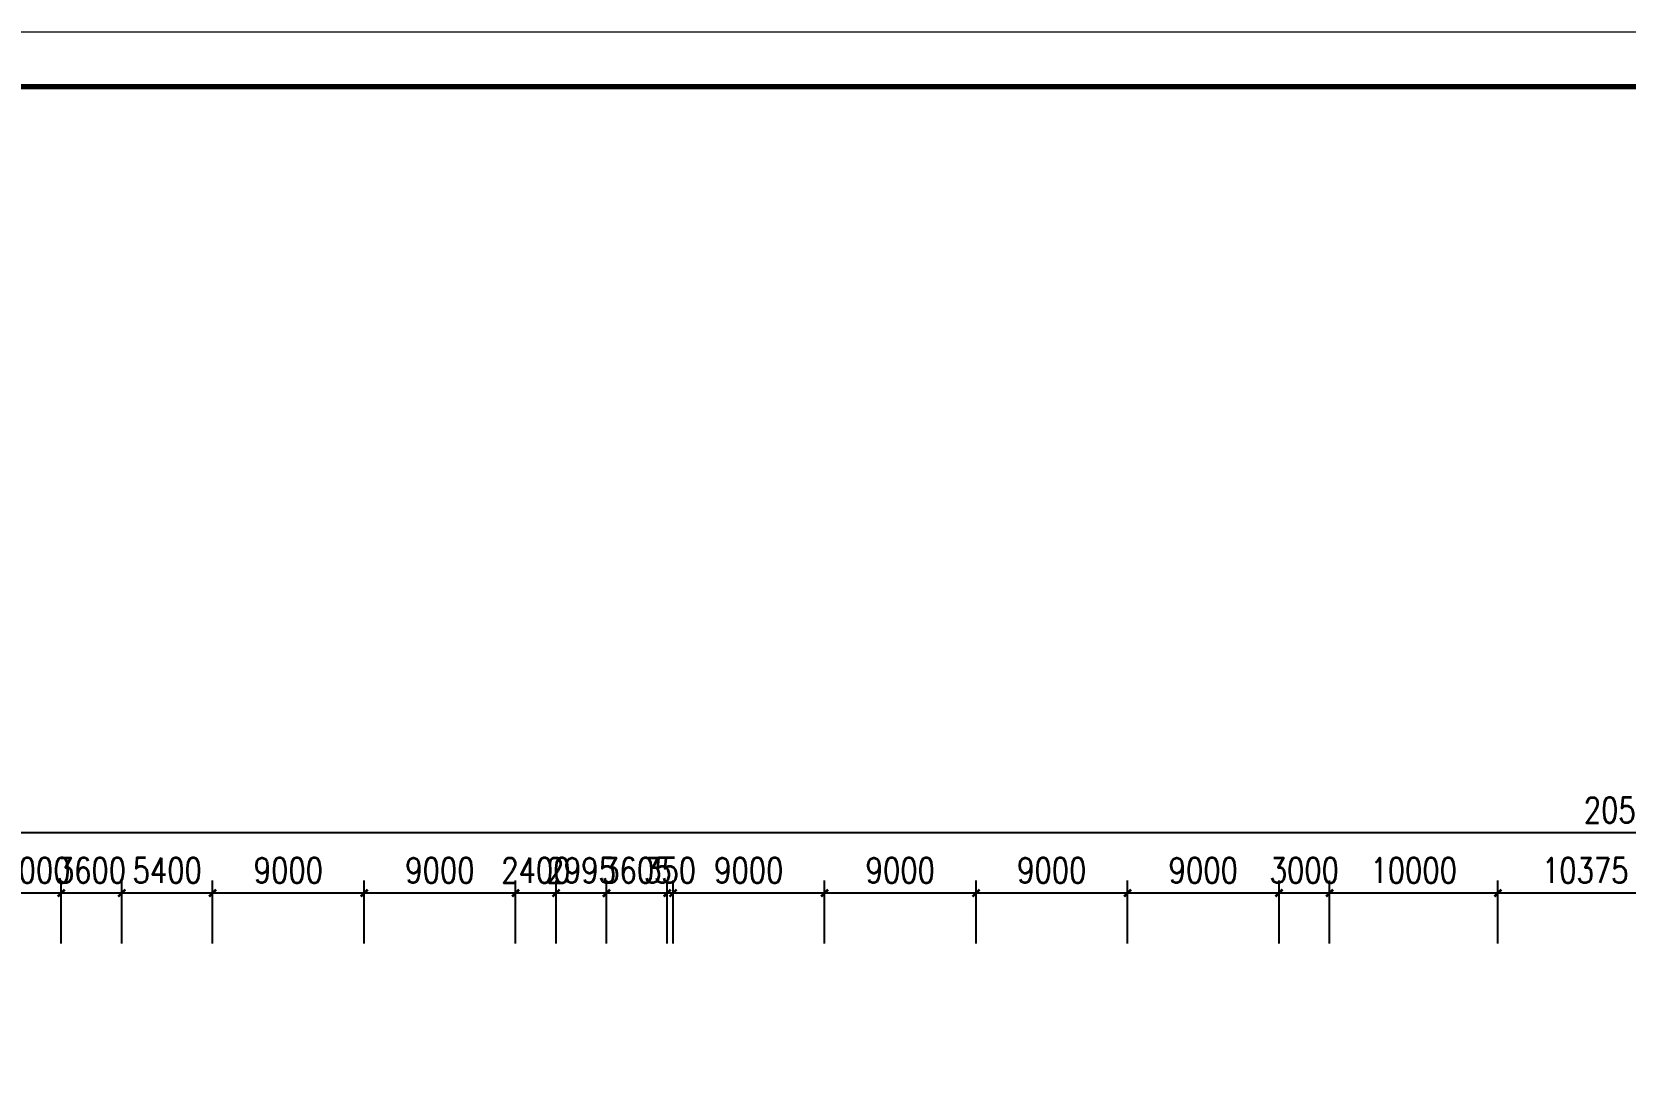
# Model space of a CAD drawing. Extents: x 5719244 to 11985375, y 1211094 to 3157953.
# Drawn here: x 5767760 to 5862411, y 1342924 to 1404228 of the extents above; entities that cross this region are included whole.
import ezdxf

# ---------------------------------------------------------------- set-up
doc = ezdxf.new("R2010")
doc.units = 0
doc.header["$LTSCALE"] = 500
doc.header["$MEASUREMENT"] = 0
doc.layers.get('0').update_dxf_attribs({"linetype": 'CONTINUOUS', "lineweight": 0})
doc.layers.get('DEFPOINTS').update_dxf_attribs({"linetype": 'CONTINUOUS', "lineweight": 0})
doc.layers.add('PUB_DIM', color=3, linetype='CONTINUOUS', lineweight=0)
doc.styles.add('DIM_FONT', font='SIMPLEX.shx', dxfattribs={"width": 0.8})
doc.dimstyles.new('DIMN300-X', dxfattribs={"dimscale": 3, "dimtxt": 500, "dimasz": 1, "dimexe": 250, "dimexo": 0, "dimgap": 200, "dimtad": 1, "dimdec": 0, "dimzin": 0, "dimdsep": 46, "dimtxsty": 'DIM_FONT', "dimblk": '_DIMX', "dimblk1": '_DIMX', "dimblk2": '_DIMX', "dimsah": 1, "dimcen": 0, "dimdle": 187.057091, "dimclrd": 3, "dimclre": 3, "dimclrt": 7, "dimadec": 0, "dimazin": 0, "dimtfac": 2.166667, "dimtdec": 0, "dimtix": 1, "dimtmove": 2, "dimatfit": 3, "dimldrblk": '_DIMX', "dimfxl": 1, "dimtolj": 1, "dimtzin": 0, "dimarcsym": 0})

# ---------------------------------------------------------------- blocks, each defined once
blk = doc.blocks.new('_DIMX')
blk.add_line((-150, 0), (150, 0))
at = {"const_width": 50}
blk.add_lwpolyline([(-70, -70), (70, 70)], dxfattribs=at)
blk = doc.blocks.new('*D416')
at = {"layer": 'DEFPOINTS', "color": 0, "transparency": 16777216}
for p in [(5760501, 1356662), (5760501, 1349574), (5965576, 1349574)]:
    blk.add_point(p, dxfattribs=at)
at = {"layer": 'PUB_DIM', "color": 3, "lineweight": -2, "transparency": 16777216}
for p, q in [((5760501, 1349574), (5760501, 1357412)), ((5965576, 1349574), (5965576, 1357412)), ((5965573, 1356662), (5760504, 1356662))]:
    blk.add_line(p, q, dxfattribs=at)
at = {"layer": 'PUB_DIM', "color": 3, "lineweight": -2, "transparency": 16777216, "xscale": 3, "yscale": 3, "zscale": 3, "rotation": 180}
blk.add_blockref('_DIMX', (5760501, 1356662), dxfattribs=at)
at = {"layer": 'PUB_DIM', "color": 3, "lineweight": -2, "transparency": 16777216, "xscale": 3, "yscale": 3, "zscale": 3}
blk.add_blockref('_DIMX', (5965576, 1356662), dxfattribs=at)
at = {"layer": 'PUB_DIM', "color": 7, "transparency": 16777216, "insert": (5863039, 1358012), "char_height": 1500, "attachment_point": 5, "style": 'DIM_FONT'}
blk.add_mtext('\\A1;205075', dxfattribs=at)
blk = doc.blocks.new('*D426')
at = {"layer": 'DEFPOINTS', "color": 0, "transparency": 16777216}
for p in [(5854851, 1353082), (5854851, 1350082), (5865226, 1350082)]:
    blk.add_point(p, dxfattribs=at)
at = {"layer": 'PUB_DIM', "color": 3, "lineweight": -2, "transparency": 16777216}
for p, q in [((5854851, 1350082), (5854851, 1353832)), ((5865226, 1350082), (5865226, 1353832)), ((5865223, 1353082), (5854854, 1353082))]:
    blk.add_line(p, q, dxfattribs=at)
at = {"layer": 'PUB_DIM', "color": 3, "lineweight": -2, "transparency": 16777216, "xscale": 3, "yscale": 3, "zscale": 3, "rotation": 180}
blk.add_blockref('_DIMX', (5854851, 1353082), dxfattribs=at)
at = {"layer": 'PUB_DIM', "color": 3, "lineweight": -2, "transparency": 16777216, "xscale": 3, "yscale": 3, "zscale": 3}
blk.add_blockref('_DIMX', (5865226, 1353082), dxfattribs=at)
at = {"layer": 'PUB_DIM', "color": 7, "transparency": 16777216, "insert": (5860039, 1354432), "char_height": 1500, "attachment_point": 5, "style": 'DIM_FONT'}
blk.add_mtext('\\A1;10375', dxfattribs=at)
blk = doc.blocks.new('*D427')
at = {"layer": 'DEFPOINTS', "color": 0, "transparency": 16777216}
for p in [(5844851, 1353082), (5844851, 1350082), (5854851, 1350082)]:
    blk.add_point(p, dxfattribs=at)
at = {"layer": 'PUB_DIM', "color": 3, "lineweight": -2, "transparency": 16777216}
for p, q in [((5844851, 1350082), (5844851, 1353832)), ((5854851, 1350082), (5854851, 1353832)), ((5854848, 1353082), (5844854, 1353082))]:
    blk.add_line(p, q, dxfattribs=at)
at = {"layer": 'PUB_DIM', "color": 3, "lineweight": -2, "transparency": 16777216, "xscale": 3, "yscale": 3, "zscale": 3, "rotation": 180}
blk.add_blockref('_DIMX', (5844851, 1353082), dxfattribs=at)
at = {"layer": 'PUB_DIM', "color": 3, "lineweight": -2, "transparency": 16777216, "xscale": 3, "yscale": 3, "zscale": 3}
blk.add_blockref('_DIMX', (5854851, 1353082), dxfattribs=at)
at = {"layer": 'PUB_DIM', "color": 7, "transparency": 16777216, "insert": (5849851, 1354432), "char_height": 1500, "attachment_point": 5, "style": 'DIM_FONT'}
blk.add_mtext('\\A1;10000', dxfattribs=at)
blk = doc.blocks.new('*D428')
at = {"layer": 'DEFPOINTS', "color": 0, "transparency": 16777216}
for p in [(5841851, 1353082), (5841851, 1350082), (5844851, 1350082)]:
    blk.add_point(p, dxfattribs=at)
at = {"layer": 'PUB_DIM', "color": 3, "lineweight": -2, "transparency": 16777216}
for p, q in [((5841851, 1350082), (5841851, 1353832)), ((5844851, 1350082), (5844851, 1353832)), ((5841848, 1353082), (5841845, 1353082)), ((5844851, 1353082), (5841851, 1353082)), ((5844854, 1353082), (5844857, 1353082))]:
    blk.add_line(p, q, dxfattribs=at)
at = {"layer": 'PUB_DIM', "color": 3, "lineweight": -2, "transparency": 16777216, "xscale": 3, "yscale": 3, "zscale": 3}
blk.add_blockref('_DIMX', (5841851, 1353082), dxfattribs=at)
at = {"layer": 'PUB_DIM', "color": 3, "lineweight": -2, "transparency": 16777216, "xscale": 3, "yscale": 3, "zscale": 3, "rotation": 180}
blk.add_blockref('_DIMX', (5844851, 1353082), dxfattribs=at)
at = {"layer": 'PUB_DIM', "color": 7, "transparency": 16777216, "insert": (5843351, 1354432), "char_height": 1500, "attachment_point": 5, "style": 'DIM_FONT'}
blk.add_mtext('\\A1;3000', dxfattribs=at)
blk = doc.blocks.new('*D429')
at = {"layer": 'DEFPOINTS', "color": 0, "transparency": 16777216}
for p in [(5832851, 1353082), (5832851, 1350082), (5841851, 1350082)]:
    blk.add_point(p, dxfattribs=at)
at = {"layer": 'PUB_DIM', "color": 3, "lineweight": -2, "transparency": 16777216}
for p, q in [((5832851, 1350082), (5832851, 1353832)), ((5841851, 1350082), (5841851, 1353832)), ((5841848, 1353082), (5832854, 1353082))]:
    blk.add_line(p, q, dxfattribs=at)
at = {"layer": 'PUB_DIM', "color": 3, "lineweight": -2, "transparency": 16777216, "xscale": 3, "yscale": 3, "zscale": 3, "rotation": 180}
blk.add_blockref('_DIMX', (5832851, 1353082), dxfattribs=at)
at = {"layer": 'PUB_DIM', "color": 3, "lineweight": -2, "transparency": 16777216, "xscale": 3, "yscale": 3, "zscale": 3}
blk.add_blockref('_DIMX', (5841851, 1353082), dxfattribs=at)
at = {"layer": 'PUB_DIM', "color": 7, "transparency": 16777216, "insert": (5837351, 1354432), "char_height": 1500, "attachment_point": 5, "style": 'DIM_FONT'}
blk.add_mtext('\\A1;9000', dxfattribs=at)
blk = doc.blocks.new('*D430')
at = {"layer": 'DEFPOINTS', "color": 0, "transparency": 16777216}
for p in [(5823851, 1353082), (5823851, 1350082), (5832851, 1350082)]:
    blk.add_point(p, dxfattribs=at)
at = {"layer": 'PUB_DIM', "color": 3, "lineweight": -2, "transparency": 16777216}
for p, q in [((5823851, 1350082), (5823851, 1353832)), ((5832851, 1350082), (5832851, 1353832)), ((5832848, 1353082), (5823854, 1353082))]:
    blk.add_line(p, q, dxfattribs=at)
at = {"layer": 'PUB_DIM', "color": 3, "lineweight": -2, "transparency": 16777216, "xscale": 3, "yscale": 3, "zscale": 3, "rotation": 180}
blk.add_blockref('_DIMX', (5823851, 1353082), dxfattribs=at)
at = {"layer": 'PUB_DIM', "color": 3, "lineweight": -2, "transparency": 16777216, "xscale": 3, "yscale": 3, "zscale": 3}
blk.add_blockref('_DIMX', (5832851, 1353082), dxfattribs=at)
at = {"layer": 'PUB_DIM', "color": 7, "transparency": 16777216, "insert": (5828351, 1354432), "char_height": 1500, "attachment_point": 5, "style": 'DIM_FONT'}
blk.add_mtext('\\A1;9000', dxfattribs=at)
blk = doc.blocks.new('*D431')
at = {"layer": 'DEFPOINTS', "color": 0, "transparency": 16777216}
for p in [(5814851, 1353082), (5814851, 1350082), (5823851, 1350082)]:
    blk.add_point(p, dxfattribs=at)
at = {"layer": 'PUB_DIM', "color": 3, "lineweight": -2, "transparency": 16777216}
for p, q in [((5814851, 1350082), (5814851, 1353832)), ((5823851, 1350082), (5823851, 1353832)), ((5823848, 1353082), (5814854, 1353082))]:
    blk.add_line(p, q, dxfattribs=at)
at = {"layer": 'PUB_DIM', "color": 3, "lineweight": -2, "transparency": 16777216, "xscale": 3, "yscale": 3, "zscale": 3, "rotation": 180}
blk.add_blockref('_DIMX', (5814851, 1353082), dxfattribs=at)
at = {"layer": 'PUB_DIM', "color": 3, "lineweight": -2, "transparency": 16777216, "xscale": 3, "yscale": 3, "zscale": 3}
blk.add_blockref('_DIMX', (5823851, 1353082), dxfattribs=at)
at = {"layer": 'PUB_DIM', "color": 7, "transparency": 16777216, "insert": (5819351, 1354432), "char_height": 1500, "attachment_point": 5, "style": 'DIM_FONT'}
blk.add_mtext('\\A1;9000', dxfattribs=at)
blk = doc.blocks.new('*D432')
at = {"layer": 'DEFPOINTS', "color": 0, "transparency": 16777216}
for p in [(5805851, 1353082), (5805851, 1350082), (5814851, 1350082)]:
    blk.add_point(p, dxfattribs=at)
at = {"layer": 'PUB_DIM', "color": 3, "lineweight": -2, "transparency": 16777216}
for p, q in [((5805851, 1350082), (5805851, 1353832)), ((5814851, 1350082), (5814851, 1353832)), ((5814848, 1353082), (5805854, 1353082))]:
    blk.add_line(p, q, dxfattribs=at)
at = {"layer": 'PUB_DIM', "color": 3, "lineweight": -2, "transparency": 16777216, "xscale": 3, "yscale": 3, "zscale": 3, "rotation": 180}
blk.add_blockref('_DIMX', (5805851, 1353082), dxfattribs=at)
at = {"layer": 'PUB_DIM', "color": 3, "lineweight": -2, "transparency": 16777216, "xscale": 3, "yscale": 3, "zscale": 3}
blk.add_blockref('_DIMX', (5814851, 1353082), dxfattribs=at)
at = {"layer": 'PUB_DIM', "color": 7, "transparency": 16777216, "insert": (5810351, 1354432), "char_height": 1500, "attachment_point": 5, "style": 'DIM_FONT'}
blk.add_mtext('\\A1;9000', dxfattribs=at)
blk = doc.blocks.new('*D433')
at = {"layer": 'DEFPOINTS', "color": 0, "transparency": 16777216}
for p in [(5805501, 1353082), (5805501, 1350082), (5805851, 1350082)]:
    blk.add_point(p, dxfattribs=at)
at = {"layer": 'PUB_DIM', "color": 3, "lineweight": -2, "transparency": 16777216}
for p, q in [((5805501, 1350082), (5805501, 1353832)), ((5805851, 1350082), (5805851, 1353832)), ((5805498, 1353082), (5805495, 1353082)), ((5805851, 1353082), (5805501, 1353082)), ((5805854, 1353082), (5805857, 1353082))]:
    blk.add_line(p, q, dxfattribs=at)
at = {"layer": 'PUB_DIM', "color": 3, "lineweight": -2, "transparency": 16777216, "xscale": 3, "yscale": 3, "zscale": 3}
blk.add_blockref('_DIMX', (5805501, 1353082), dxfattribs=at)
at = {"layer": 'PUB_DIM', "color": 3, "lineweight": -2, "transparency": 16777216, "xscale": 3, "yscale": 3, "zscale": 3, "rotation": 180}
blk.add_blockref('_DIMX', (5805851, 1353082), dxfattribs=at)
at = {"layer": 'PUB_DIM', "color": 7, "transparency": 16777216, "insert": (5805676, 1354432), "char_height": 1500, "attachment_point": 5, "style": 'DIM_FONT'}
blk.add_mtext('\\A1;350', dxfattribs=at)
blk = doc.blocks.new('*D434')
at = {"layer": 'DEFPOINTS', "color": 0, "transparency": 16777216}
for p in [(5801896, 1353082), (5801896, 1350082), (5805501, 1350082)]:
    blk.add_point(p, dxfattribs=at)
at = {"layer": 'PUB_DIM', "color": 3, "lineweight": -2, "transparency": 16777216}
for p, q in [((5801896, 1350082), (5801896, 1353832)), ((5805501, 1350082), (5805501, 1353832)), ((5801893, 1353082), (5801890, 1353082)), ((5805501, 1353082), (5801896, 1353082)), ((5805504, 1353082), (5805507, 1353082))]:
    blk.add_line(p, q, dxfattribs=at)
at = {"layer": 'PUB_DIM', "color": 3, "lineweight": -2, "transparency": 16777216, "xscale": 3, "yscale": 3, "zscale": 3}
blk.add_blockref('_DIMX', (5801896, 1353082), dxfattribs=at)
at = {"layer": 'PUB_DIM', "color": 3, "lineweight": -2, "transparency": 16777216, "xscale": 3, "yscale": 3, "zscale": 3, "rotation": 180}
blk.add_blockref('_DIMX', (5805501, 1353082), dxfattribs=at)
at = {"layer": 'PUB_DIM', "color": 7, "transparency": 16777216, "insert": (5803699, 1354432), "char_height": 1500, "attachment_point": 5, "style": 'DIM_FONT'}
blk.add_mtext('\\A1;3605', dxfattribs=at)
blk = doc.blocks.new('*D435')
at = {"layer": 'DEFPOINTS', "color": 0, "transparency": 16777216}
for p in [(5798901, 1353082), (5798901, 1350082), (5801896, 1350082)]:
    blk.add_point(p, dxfattribs=at)
at = {"layer": 'PUB_DIM', "color": 3, "lineweight": -2, "transparency": 16777216}
for p, q in [((5798901, 1350082), (5798901, 1353832)), ((5801896, 1350082), (5801896, 1353832)), ((5798898, 1353082), (5798895, 1353082)), ((5801896, 1353082), (5798901, 1353082)), ((5801899, 1353082), (5801902, 1353082))]:
    blk.add_line(p, q, dxfattribs=at)
at = {"layer": 'PUB_DIM', "color": 3, "lineweight": -2, "transparency": 16777216, "xscale": 3, "yscale": 3, "zscale": 3}
blk.add_blockref('_DIMX', (5798901, 1353082), dxfattribs=at)
at = {"layer": 'PUB_DIM', "color": 3, "lineweight": -2, "transparency": 16777216, "xscale": 3, "yscale": 3, "zscale": 3, "rotation": 180}
blk.add_blockref('_DIMX', (5801896, 1353082), dxfattribs=at)
at = {"layer": 'PUB_DIM', "color": 7, "transparency": 16777216, "insert": (5800399, 1354432), "char_height": 1500, "attachment_point": 5, "style": 'DIM_FONT'}
blk.add_mtext('\\A1;2995', dxfattribs=at)
blk = doc.blocks.new('*D436')
at = {"layer": 'DEFPOINTS', "color": 0, "transparency": 16777216}
for p in [(5796501, 1353082), (5796501, 1350082), (5798901, 1350082)]:
    blk.add_point(p, dxfattribs=at)
at = {"layer": 'PUB_DIM', "color": 3, "lineweight": -2, "transparency": 16777216}
for p, q in [((5796501, 1350082), (5796501, 1353832)), ((5798901, 1350082), (5798901, 1353832)), ((5796498, 1353082), (5796495, 1353082)), ((5798901, 1353082), (5796501, 1353082)), ((5798904, 1353082), (5798907, 1353082))]:
    blk.add_line(p, q, dxfattribs=at)
at = {"layer": 'PUB_DIM', "color": 3, "lineweight": -2, "transparency": 16777216, "xscale": 3, "yscale": 3, "zscale": 3}
blk.add_blockref('_DIMX', (5796501, 1353082), dxfattribs=at)
at = {"layer": 'PUB_DIM', "color": 3, "lineweight": -2, "transparency": 16777216, "xscale": 3, "yscale": 3, "zscale": 3, "rotation": 180}
blk.add_blockref('_DIMX', (5798901, 1353082), dxfattribs=at)
at = {"layer": 'PUB_DIM', "color": 7, "transparency": 16777216, "insert": (5797701, 1354432), "char_height": 1500, "attachment_point": 5, "style": 'DIM_FONT'}
blk.add_mtext('\\A1;2400', dxfattribs=at)
blk = doc.blocks.new('*D437')
at = {"layer": 'DEFPOINTS', "color": 0, "transparency": 16777216}
for p in [(5787501, 1353082), (5787501, 1350082), (5796501, 1350082)]:
    blk.add_point(p, dxfattribs=at)
at = {"layer": 'PUB_DIM', "color": 3, "lineweight": -2, "transparency": 16777216}
for p, q in [((5787501, 1350082), (5787501, 1353832)), ((5796501, 1350082), (5796501, 1353832)), ((5796498, 1353082), (5787504, 1353082))]:
    blk.add_line(p, q, dxfattribs=at)
at = {"layer": 'PUB_DIM', "color": 3, "lineweight": -2, "transparency": 16777216, "xscale": 3, "yscale": 3, "zscale": 3, "rotation": 180}
blk.add_blockref('_DIMX', (5787501, 1353082), dxfattribs=at)
at = {"layer": 'PUB_DIM', "color": 3, "lineweight": -2, "transparency": 16777216, "xscale": 3, "yscale": 3, "zscale": 3}
blk.add_blockref('_DIMX', (5796501, 1353082), dxfattribs=at)
at = {"layer": 'PUB_DIM', "color": 7, "transparency": 16777216, "insert": (5792001, 1354432), "char_height": 1500, "attachment_point": 5, "style": 'DIM_FONT'}
blk.add_mtext('\\A1;9000', dxfattribs=at)
blk = doc.blocks.new('*D438')
at = {"layer": 'DEFPOINTS', "color": 0, "transparency": 16777216}
for p in [(5778501, 1353082), (5778501, 1350082), (5787501, 1350082)]:
    blk.add_point(p, dxfattribs=at)
at = {"layer": 'PUB_DIM', "color": 3, "lineweight": -2, "transparency": 16777216}
for p, q in [((5778501, 1350082), (5778501, 1353832)), ((5787501, 1350082), (5787501, 1353832)), ((5787498, 1353082), (5778504, 1353082))]:
    blk.add_line(p, q, dxfattribs=at)
at = {"layer": 'PUB_DIM', "color": 3, "lineweight": -2, "transparency": 16777216, "xscale": 3, "yscale": 3, "zscale": 3, "rotation": 180}
blk.add_blockref('_DIMX', (5778501, 1353082), dxfattribs=at)
at = {"layer": 'PUB_DIM', "color": 3, "lineweight": -2, "transparency": 16777216, "xscale": 3, "yscale": 3, "zscale": 3}
blk.add_blockref('_DIMX', (5787501, 1353082), dxfattribs=at)
at = {"layer": 'PUB_DIM', "color": 7, "transparency": 16777216, "insert": (5783001, 1354432), "char_height": 1500, "attachment_point": 5, "style": 'DIM_FONT'}
blk.add_mtext('\\A1;9000', dxfattribs=at)
blk = doc.blocks.new('*D439')
at = {"layer": 'DEFPOINTS', "color": 0, "transparency": 16777216}
for p in [(5773101, 1353082), (5773101, 1350082), (5778501, 1350082)]:
    blk.add_point(p, dxfattribs=at)
at = {"layer": 'PUB_DIM', "color": 3, "lineweight": -2, "transparency": 16777216}
for p, q in [((5773101, 1350082), (5773101, 1353832)), ((5778501, 1350082), (5778501, 1353832)), ((5773098, 1353082), (5773095, 1353082)), ((5778501, 1353082), (5773101, 1353082)), ((5778504, 1353082), (5778507, 1353082))]:
    blk.add_line(p, q, dxfattribs=at)
at = {"layer": 'PUB_DIM', "color": 3, "lineweight": -2, "transparency": 16777216, "xscale": 3, "yscale": 3, "zscale": 3}
blk.add_blockref('_DIMX', (5773101, 1353082), dxfattribs=at)
at = {"layer": 'PUB_DIM', "color": 3, "lineweight": -2, "transparency": 16777216, "xscale": 3, "yscale": 3, "zscale": 3, "rotation": 180}
blk.add_blockref('_DIMX', (5778501, 1353082), dxfattribs=at)
at = {"layer": 'PUB_DIM', "color": 7, "transparency": 16777216, "insert": (5775801, 1354432), "char_height": 1500, "attachment_point": 5, "style": 'DIM_FONT'}
blk.add_mtext('\\A1;5400', dxfattribs=at)
blk = doc.blocks.new('*D440')
at = {"layer": 'DEFPOINTS', "color": 0, "transparency": 16777216}
for p in [(5769501, 1353082), (5769501, 1350082), (5773101, 1350082)]:
    blk.add_point(p, dxfattribs=at)
at = {"layer": 'PUB_DIM', "color": 3, "lineweight": -2, "transparency": 16777216}
for p, q in [((5769501, 1350082), (5769501, 1353832)), ((5773101, 1350082), (5773101, 1353832)), ((5769498, 1353082), (5769495, 1353082)), ((5773101, 1353082), (5769501, 1353082)), ((5773104, 1353082), (5773107, 1353082))]:
    blk.add_line(p, q, dxfattribs=at)
at = {"layer": 'PUB_DIM', "color": 3, "lineweight": -2, "transparency": 16777216, "xscale": 3, "yscale": 3, "zscale": 3}
blk.add_blockref('_DIMX', (5769501, 1353082), dxfattribs=at)
at = {"layer": 'PUB_DIM', "color": 3, "lineweight": -2, "transparency": 16777216, "xscale": 3, "yscale": 3, "zscale": 3, "rotation": 180}
blk.add_blockref('_DIMX', (5773101, 1353082), dxfattribs=at)
at = {"layer": 'PUB_DIM', "color": 7, "transparency": 16777216, "insert": (5771301, 1354432), "char_height": 1500, "attachment_point": 5, "style": 'DIM_FONT'}
blk.add_mtext('\\A1;3600', dxfattribs=at)
blk = doc.blocks.new('*D441')
at = {"layer": 'DEFPOINTS', "color": 0, "transparency": 16777216}
for p in [(5766501, 1353082), (5766501, 1350082), (5769501, 1350082)]:
    blk.add_point(p, dxfattribs=at)
at = {"layer": 'PUB_DIM', "color": 3, "lineweight": -2, "transparency": 16777216}
for p, q in [((5766501, 1350082), (5766501, 1353832)), ((5769501, 1350082), (5769501, 1353832)), ((5766498, 1353082), (5766495, 1353082)), ((5769501, 1353082), (5766501, 1353082)), ((5769504, 1353082), (5769507, 1353082))]:
    blk.add_line(p, q, dxfattribs=at)
at = {"layer": 'PUB_DIM', "color": 3, "lineweight": -2, "transparency": 16777216, "xscale": 3, "yscale": 3, "zscale": 3}
blk.add_blockref('_DIMX', (5766501, 1353082), dxfattribs=at)
at = {"layer": 'PUB_DIM', "color": 3, "lineweight": -2, "transparency": 16777216, "xscale": 3, "yscale": 3, "zscale": 3, "rotation": 180}
blk.add_blockref('_DIMX', (5769501, 1353082), dxfattribs=at)
at = {"layer": 'PUB_DIM', "color": 7, "transparency": 16777216, "insert": (5768001, 1354432), "char_height": 1500, "attachment_point": 5, "style": 'DIM_FONT'}
blk.add_mtext('\\A1;3000', dxfattribs=at)

msp = doc.modelspace()

# ---------------------------------------------------------------- linework, layer by layer
at = {"color": 4}
msp.add_lwpolyline([(5719244.1, 1211094.1), (5719244.1, 1404227.5), (5992687.3, 1404227.5), (5992687.3, 1211094.1)], close=True, dxfattribs=at)
at = {"color": 4, "const_width": 325.1}
msp.add_lwpolyline([(5722495.5, 1214345.5), (5989435.9, 1214345.5), (5989435.9, 1400976.1), (5722495.5, 1400976.1)], close=True, dxfattribs=at)

# ---------------------------------------------------------------- dimensions: what is measured, and where the dimension line sits
at = {"layer": 'PUB_DIM'}
dim = msp.add_linear_dim(base=(5760501.4, 1356662.1), p1=(5965576.4, 1349574.3), p2=(5760501.4, 1349574.3), dimstyle='DIMN300-X', dxfattribs=at)
dim.commit()
dim.dimension.update_dxf_attribs({"geometry": '*D416', "text_midpoint": (5863038.9, 1358012.1)})
for p1, p2, picture, middle in [((5769501.4, 1350081.7), (5766501.4, 1350081.7), '*D441', (5768001.4, 1354431.7)), ((5773101.4, 1350081.7), (5769501.4, 1350081.7), '*D440', (5771301.4, 1354431.7)), ((5778501.4, 1350081.7), (5773101.4, 1350081.7), '*D439', (5775801.4, 1354431.7)), ((5787501.4, 1350081.7), (5778501.4, 1350081.7), '*D438', (5783001.4, 1354431.7)), ((5796501.4, 1350081.7), (5787501.4, 1350081.7), '*D437', (5792001.4, 1354431.7)), ((5798901.4, 1350081.7), (5796501.4, 1350081.7), '*D436', (5797701.4, 1354431.7)), ((5801896.4, 1350081.7), (5798901.4, 1350081.7), '*D435', (5800398.9, 1354431.7)), ((5805501.4, 1350081.7), (5801896.4, 1350081.7), '*D434', (5803698.9, 1354431.7)), ((5805851.4, 1350081.7), (5805501.4, 1350081.7), '*D433', (5805676.4, 1354431.7)), ((5814851.4, 1350081.7), (5805851.4, 1350081.7), '*D432', (5810351.4, 1354431.7)), ((5823851.4, 1350081.7), (5814851.4, 1350081.7), '*D431', (5819351.4, 1354431.7)), ((5832851.4, 1350081.7), (5823851.4, 1350081.7), '*D430', (5828351.4, 1354431.7)), ((5841851.4, 1350081.7), (5832851.4, 1350081.7), '*D429', (5837351.4, 1354431.7)), ((5844851.4, 1350081.7), (5841851.4, 1350081.7), '*D428', (5843351.4, 1354431.7)), ((5854851.4, 1350081.7), (5844851.4, 1350081.7), '*D427', (5849851.4, 1354431.7)), ((5865226.4, 1350081.7), (5854851.4, 1350081.7), '*D426', (5860038.9, 1354431.7))]:
    dim = msp.add_aligned_dim(p1=p1, p2=p2, distance=-3000, dimstyle='DIMN300-X', dxfattribs=at)
    dim.commit()
    dim.dimension.update_dxf_attribs({"geometry": picture, "text_midpoint": middle})

doc.saveas('drawing.dxf')
